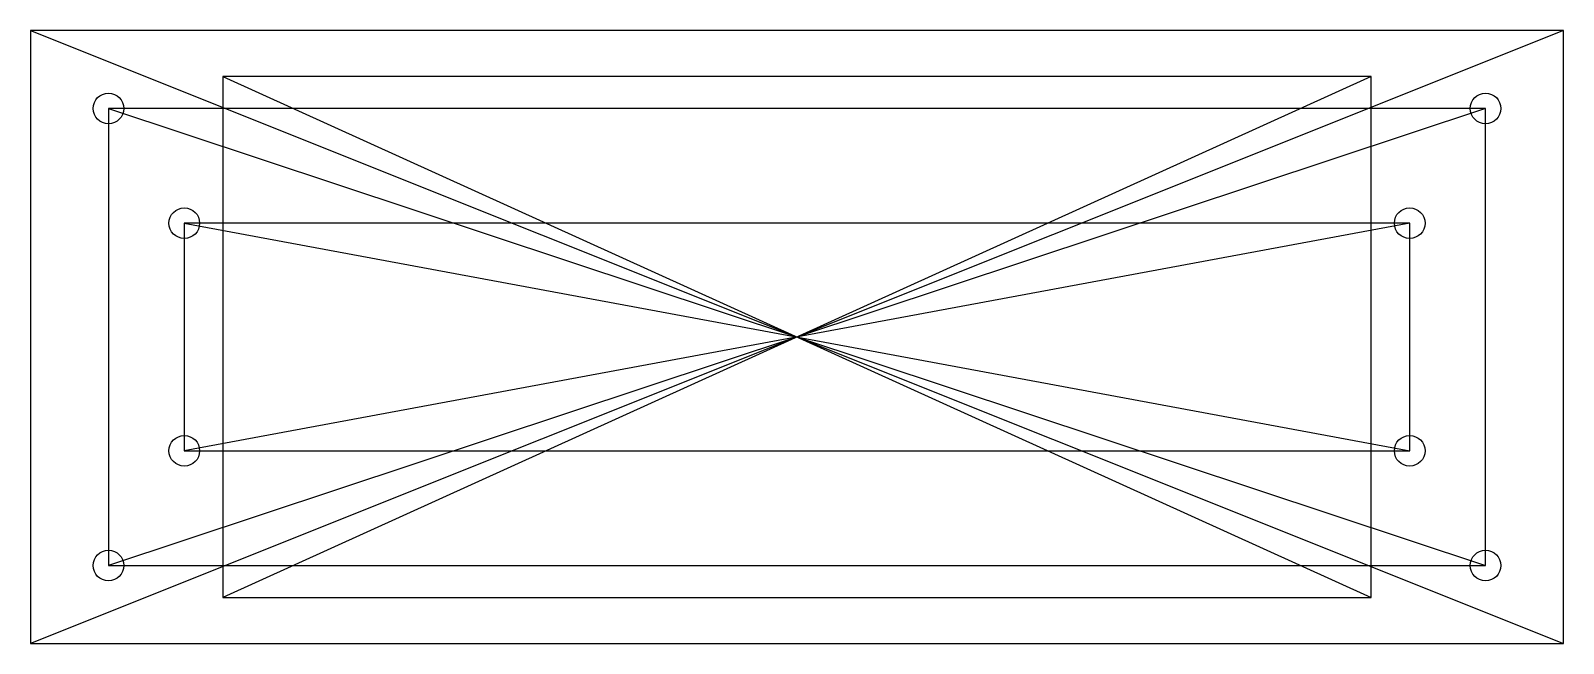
# Model space of a CAD drawing. Header units: millimetres. Extents: x -100 to 100, y -40 to 40.
import ezdxf

# ---------------------------------------------------------------- set-up
doc = ezdxf.new("R2010")
doc.units = ezdxf.units.MM
doc.layers.get('0').update_dxf_attribs({"linetype": 'CONTINUOUS'})

msp = doc.modelspace()

# ---------------------------------------------------------------- linework, layer by layer
for p, q in [((100.0765, 40.005), (-100.0765, 40.005)), ((-100.0765, 40.005), (-100.0765, -40.005)), ((100.0765, 40.005), (-100.0765, -40.005)), ((-100.0765, 40.005), (100.0765, -40.005)), ((100.0765, -40.005), (100.0765, 40.005)), ((74.9765, 34.005), (-74.9765, 34.005)), ((-74.9765, 34.005), (-74.9765, -34.005)), ((74.9765, 34.005), (-74.9765, -34.005)), ((-74.9765, 34.005), (74.9765, -34.005)), ((74.9765, -34.005), (74.9765, 34.005)), ((89.9165, 29.845), (-89.9165, 29.845)), ((-89.9165, 29.845), (-89.9165, -29.845)), ((89.9165, 29.845), (-89.9165, -29.845)), ((-89.9165, 29.845), (89.9165, -29.845)), ((89.9165, -29.845), (89.9165, 29.845)), ((80.0105, 14.859), (-80.0105, 14.859)), ((-80.0105, 14.859), (-80.0105, -14.859)), ((80.0105, 14.859), (-80.0105, -14.859)), ((-80.0105, 14.859), (80.0105, -14.859)), ((80.0105, -14.859), (80.0105, 14.859)), ((-80.0105, -14.859), (80.0105, -14.859)), ((-89.9165, -29.845), (89.9165, -29.845)), ((-74.9765, -34.005), (74.9765, -34.005)), ((-100.0765, -40.005), (100.0765, -40.005))]:
    msp.add_line(p, q)
for centre in [(-89.9165, 29.845), (89.9165, 29.845), (-80.0105, 14.859), (80.0105, 14.859), (-80.0105, -14.859), (80.0105, -14.859), (-89.9165, -29.845), (89.9165, -29.845)]:
    msp.add_circle(centre, 2)

doc.saveas('drawing.dxf')
